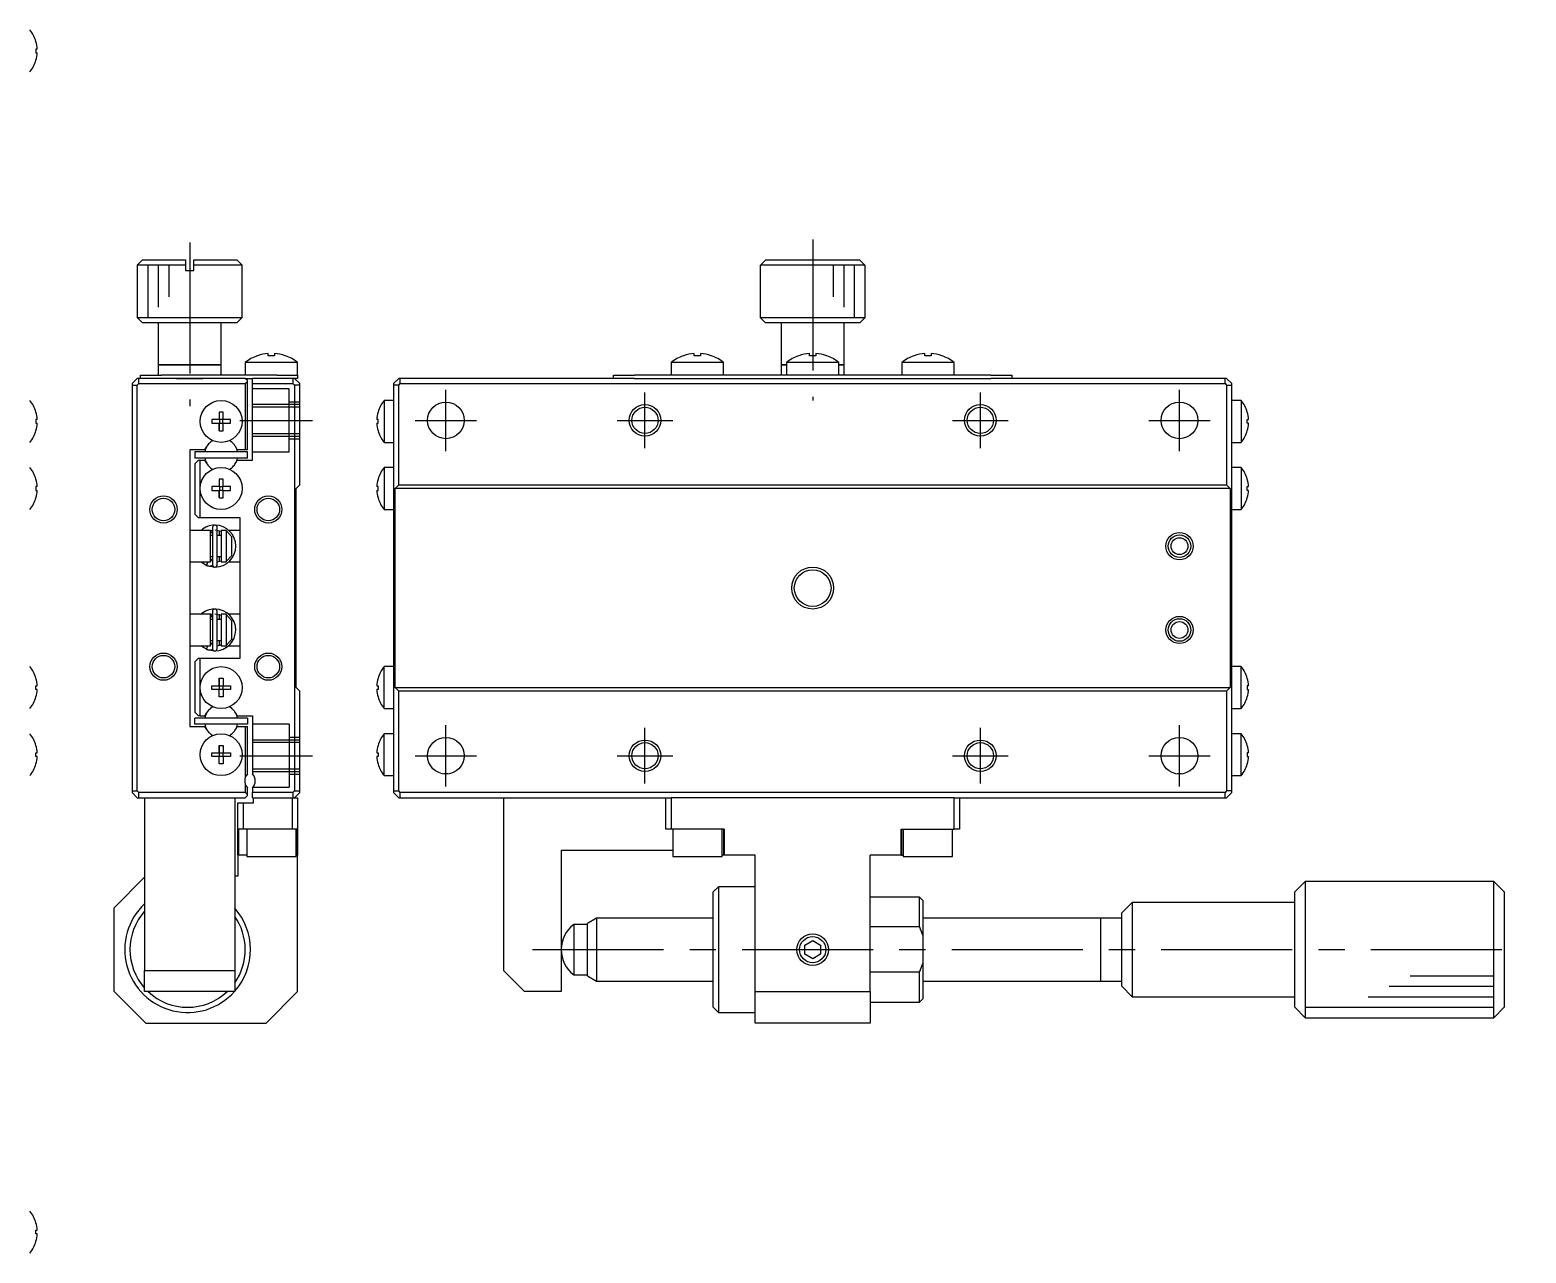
# Model space of a CAD drawing. Extents: x 14 to 300, y 13 to 155.
# Drawn here: x 157.7 to 300.5, y 32.6 to 149.3 of the extents above; entities that cross this region are included whole.
import ezdxf

# ---------------------------------------------------------------- set-up
doc = ezdxf.new("R2010")
doc.units = 0
doc.header["$LTSCALE"] = 10
doc.linetypes.add('CENTER', pattern=[2, 1.25, -0.25, 0.25, -0.25])
doc.linetypes.add('DASHED', pattern=[3.5, 2, -1.5])
doc.layers.get('0').update_dxf_attribs({"linetype": 'CONTINUOUS'})
doc.layers.add('CENTER', color=1, linetype='CENTER')

msp = doc.modelspace()

# ---------------------------------------------------------------- linework, layer by layer
at = {"color": 7, "linetype": 'CONTINUOUS'}
for p, q in [((158.299215, 148.228616), (158.294592, 148.226361)), ((158.414929, 147.52), (158.294592, 147.52)), ((158.294592, 147.52), (158.294592, 147.16)), ((158.294592, 147.16), (158.414929, 147.16)), ((158.294592, 146.453639), (158.299215, 146.451384)), ((168.47, 127.39), (167.97, 126.89)), ((168.47, 127.39), (172.57, 127.39)), ((172.57, 127.39), (172.57, 126.89)), ((173.37, 127.39), (177.47, 127.39)), ((173.37, 126.89), (173.37, 127.39)), ((177.97, 126.89), (177.47, 127.39)), ((227.430955, 126.89), (227.932742, 127.39)), ((227.932742, 127.39), (236.897116, 127.39)), ((236.897116, 127.39), (237.398904, 126.89)), ((172.57, 126.89), (167.97, 126.89)), ((167.97, 126.89), (167.97, 121.89)), ((172.57, 126.89), (172.57, 126.39)), ((172.57, 126.39), (173.37, 126.39)), ((177.97, 126.89), (173.37, 126.89)), ((173.37, 126.39), (173.37, 126.89)), ((177.97, 121.89), (177.97, 126.89)), ((227.414929, 126.39), (227.430955, 126.39)), ((227.414929, 126.39), (227.414929, 121.89)), ((227.430955, 126.39), (227.430955, 126.89)), ((237.398904, 126.89), (227.430955, 126.89)), ((237.398904, 126.89), (237.398904, 126.39)), ((237.398904, 126.39), (237.414929, 126.39)), ((237.414929, 121.89), (237.414929, 126.39)), ((167.97, 121.89), (177.97, 121.89)), ((167.97, 121.89), (168.47, 121.39)), ((177.47, 121.39), (168.47, 121.39)), ((169.97, 121.39), (169.97, 117.39)), ((175.97, 117.39), (175.97, 121.39)), ((177.47, 121.39), (177.97, 121.89)), ((227.414929, 121.89), (237.414929, 121.89)), ((227.414929, 121.89), (227.914929, 121.39)), ((236.914929, 121.39), (227.914929, 121.39)), ((229.414929, 121.39), (229.414929, 117.39)), ((235.414929, 117.39), (235.414929, 121.39)), ((236.914929, 121.39), (237.414929, 121.89)), ((169.97, 117.39), (175.97, 117.39)), ((175.97, 117.39), (169.97, 117.39)), ((169.97, 117.39), (169.97, 116.39)), ((175.97, 116.39), (175.97, 117.39)), ((180.77, 117.612499), (178.27, 117.612499)), ((178.27, 117.612499), (178.27, 116.39)), ((179.453755, 118.255302), (179.42, 118.255302)), ((180.47, 118.255302), (180.47, 118.467436)), ((181.07, 118.255302), (180.47, 118.255302)), ((183.27, 117.612499), (180.77, 117.612499)), ((181.07, 118.467436), (181.07, 118.255302)), ((182.12, 118.255302), (182.086245, 118.255302)), ((183.27, 116.39), (183.27, 117.612499)), ((223.914929, 117.612499), (218.914929, 117.612499)), ((218.914929, 117.612499), (218.914929, 116.39)), ((220.098685, 118.255302), (220.064929, 118.255302)), ((221.114929, 118.255302), (221.114929, 118.467436)), ((221.714929, 118.255302), (221.114929, 118.255302)), ((221.714929, 118.467436), (221.714929, 118.255302)), ((222.764929, 118.255302), (222.731174, 118.255302)), ((223.914929, 116.39), (223.914929, 117.612499)), ((229.414929, 117.39), (229.914929, 117.39)), ((229.914929, 117.39), (229.414929, 117.39)), ((229.414929, 117.39), (229.414929, 116.39)), ((234.914929, 117.612499), (229.914929, 117.612499)), ((229.914929, 117.612499), (229.914929, 116.39)), ((231.098685, 118.255302), (231.064929, 118.255302)), ((232.114929, 118.255302), (232.114929, 118.467436)), ((232.714929, 118.255302), (232.114929, 118.255302)), ((232.714929, 118.467436), (232.714929, 118.255302)), ((233.764929, 118.255302), (233.731174, 118.255302)), ((234.914929, 116.39), (234.914929, 117.612499)), ((234.914929, 117.39), (235.414929, 117.39)), ((235.414929, 117.39), (234.914929, 117.39)), ((235.414929, 116.39), (235.414929, 117.39)), ((245.914929, 117.612499), (240.914929, 117.612499)), ((240.914929, 117.612499), (240.914929, 116.39)), ((242.098685, 118.255302), (242.064929, 118.255302)), ((243.114929, 118.255302), (243.114929, 118.467436)), ((243.714929, 118.255302), (243.114929, 118.255302)), ((243.714929, 118.467436), (243.714929, 118.255302)), ((244.764929, 118.255302), (244.731174, 118.255302)), ((245.914929, 116.39), (245.914929, 117.612499)), ((167.47, 115.59), (167.97, 116.09)), ((168.12, 116.09), (167.97, 116.09)), ((168.12, 115.59), (168.12, 116.09)), ((178.27, 116.09), (168.12, 116.09)), ((168.27, 116.09), (168.27, 116.39)), ((168.27, 116.39), (170.27, 116.39)), ((181.27, 116.39), (170.27, 116.39)), ((178.27, 116.09), (178.97, 116.09)), ((178.47, 115.89), (178.27, 116.09)), ((178.27, 115.59), (178.47, 115.79)), ((178.47, 115.79), (178.47, 115.89)), ((178.47, 109.29), (178.47, 115.79)), ((182.82, 116.09), (178.97, 116.09)), ((178.97, 115.59), (178.97, 116.09)), ((181.27, 116.39), (183.27, 116.39)), ((182.82, 116.09), (182.82, 115.59)), ((182.97, 116.09), (182.82, 116.09)), ((183.27, 116.09), (182.97, 116.09)), ((183.47, 115.59), (182.97, 116.09)), ((183.27, 116.39), (183.27, 116.09)), ((192.914929, 116.09), (192.414929, 115.59)), ((193.064929, 116.09), (192.914929, 116.09)), ((193.064929, 115.59), (193.064929, 116.09)), ((214.361364, 116.09), (193.064929, 116.09)), ((213.414929, 116.09), (213.414929, 116.39)), ((213.414929, 116.39), (215.414929, 116.39)), ((215.414929, 116.09), (214.361364, 116.09)), ((221.414929, 116.39), (215.414929, 116.39)), ((215.414929, 116.09), (249.414929, 116.09)), ((232.414929, 116.39), (221.414929, 116.39)), ((243.414929, 116.39), (232.414929, 116.39)), ((249.414929, 116.39), (243.414929, 116.39)), ((249.414929, 116.39), (251.414929, 116.39)), ((250.468495, 116.09), (249.414929, 116.09)), ((271.764929, 116.09), (250.468495, 116.09)), ((251.414929, 116.39), (251.414929, 116.09)), ((271.764929, 115.59), (271.764929, 116.09)), ((271.914929, 116.09), (271.764929, 116.09)), ((272.414929, 115.59), (271.914929, 116.09)), ((167.47, 115.59), (167.47, 115.44)), ((167.47, 115.44), (167.47, 76.74)), ((167.47, 115.44), (167.97, 115.44)), ((167.97, 115.44), (168.12, 115.59)), ((167.97, 76.74), (167.97, 115.44)), ((168.12, 115.59), (178.27, 115.59)), ((178.27, 115.59), (178.27, 109.29)), ((178.97, 108.29), (178.97, 115.59)), ((178.97, 115.59), (182.82, 115.59)), ((182.070005, 115.49), (182.06956, 115.49)), ((182.82, 115.59), (182.97, 115.44)), ((182.97, 115.44), (182.97, 76.74)), ((183.47, 115.44), (182.97, 115.44)), ((183.47, 115.44), (183.47, 115.59)), ((183.47, 105.94), (183.47, 115.44)), ((192.414929, 115.59), (192.414929, 115.44)), ((192.414929, 115.44), (192.414929, 112.79)), ((192.914929, 115.44), (192.414929, 115.44)), ((192.914929, 115.44), (193.064929, 115.59)), ((192.914929, 105.94), (192.914929, 115.44)), ((193.064929, 115.59), (271.764929, 115.59)), ((271.764929, 115.59), (271.914929, 115.44)), ((271.914929, 115.44), (271.914929, 105.94)), ((271.914929, 115.44), (272.414929, 115.44)), ((272.414929, 115.44), (272.414929, 115.59)), ((272.414929, 112.79), (272.414929, 115.44)), ((158.299215, 112.878616), (158.294592, 112.876361)), ((158.299215, 112.878616), (158.294592, 112.876361)), ((176.15, 112.876361), (175.79, 112.876361)), ((175.79, 112.876361), (175.79, 112.17)), ((175.79, 112.876361), (175.79, 112.17)), ((176.15, 112.17), (176.15, 112.876361)), ((190.945408, 112.876361), (190.940785, 112.878616)), ((191.51693, 113.99), (191.51693, 109.99)), ((192.414929, 113.99), (191.51693, 113.99)), ((192.414929, 112.79), (192.414929, 111.19)), ((273.312929, 113.99), (272.414929, 113.99)), ((272.414929, 111.19), (272.414929, 112.79)), ((273.312929, 113.99), (273.312929, 109.99)), ((273.884451, 112.876361), (273.889074, 112.878616)), ((158.414929, 112.17), (158.294592, 112.17)), ((158.294592, 112.17), (158.294592, 111.81)), ((158.294592, 111.81), (158.414929, 111.81)), ((175.79, 112.17), (175.083639, 112.17)), ((175.083639, 112.17), (175.083639, 111.81)), ((175.083639, 111.81), (175.79, 111.81)), ((175.800372, 112.159628), (175.79, 112.17)), ((175.800372, 111.820372), (175.79, 111.81)), ((175.79, 111.81), (175.79, 111.103639)), ((175.79, 111.103639), (175.79, 111.81)), ((176.139628, 112.159628), (175.800372, 112.159628)), ((175.800372, 112.159628), (175.800372, 111.820372)), ((175.800372, 111.820372), (176.139628, 111.820372)), ((176.139628, 112.159628), (176.15, 112.17)), ((176.139628, 111.820372), (176.139628, 112.159628)), ((176.139628, 111.820372), (176.15, 111.81)), ((176.856361, 112.17), (176.15, 112.17)), ((176.15, 111.81), (176.856361, 111.81)), ((176.15, 111.103639), (176.15, 111.81)), ((176.856361, 111.81), (176.856361, 112.17)), ((190.945408, 112.17), (190.825071, 112.17)), ((190.825071, 111.81), (190.945408, 111.81)), ((190.945408, 111.81), (190.945408, 112.17)), ((273.884451, 112.17), (274.004788, 112.17)), ((273.884451, 111.81), (273.884451, 112.17)), ((274.004788, 111.81), (273.884451, 111.81)), ((158.294592, 111.103639), (158.299215, 111.101384)), ((158.294592, 111.103639), (158.299215, 111.101384)), ((175.79, 111.103639), (176.15, 111.103639)), ((190.940785, 111.101384), (190.945408, 111.103639)), ((191.51693, 109.99), (192.414929, 109.99)), ((192.414929, 111.19), (192.414929, 106.39)), ((272.414929, 106.39), (272.414929, 111.19)), ((272.414929, 109.99), (273.312929, 109.99)), ((273.889074, 111.101384), (273.884451, 111.103639)), ((172.97, 109.29), (172.97, 82.89)), ((174.425588, 109.29), (172.97, 109.29)), ((178.47, 109.09), (173.47, 109.09)), ((173.47, 109.09), (173.47, 108.49)), ((174.411104, 109.09), (173.47, 109.09)), ((174.411104, 109.09), (174.32, 109.09)), ((174.411104, 109.09), (174.32, 109.09)), ((174.411104, 109.09), (174.32, 109.09)), ((174.411104, 109.09), (174.32, 109.09)), ((174.411104, 109.09), (174.32, 109.09)), ((174.411104, 109.09), (174.32, 109.09)), ((174.411104, 109.09), (174.32, 109.09)), ((174.411104, 109.09), (174.32, 109.09)), ((174.411104, 109.09), (174.32, 109.09)), ((174.411104, 109.09), (174.32, 109.09)), ((174.411104, 109.09), (174.32, 109.09)), ((174.411104, 109.09), (174.32, 109.09)), ((174.411104, 109.09), (174.32, 109.09)), ((174.411104, 109.09), (174.32, 109.09)), ((174.411104, 109.09), (174.32, 109.09)), ((174.411104, 109.09), (174.32, 109.09)), ((177.62, 109.09), (174.32, 109.09)), ((174.411104, 109.09), (174.32, 109.09)), ((174.411104, 109.09), (174.32, 109.09)), ((174.411104, 109.09), (174.32, 109.09)), ((174.411104, 109.09), (174.32, 109.09)), ((174.411104, 109.09), (174.32, 109.09)), ((174.411104, 109.09), (174.32, 109.09)), ((174.411104, 109.09), (174.32, 109.09)), ((174.411104, 109.09), (174.32, 109.09)), ((174.411104, 109.09), (174.32, 109.09)), ((174.411104, 109.09), (174.32, 109.09)), ((174.411104, 109.09), (174.32, 109.09)), ((174.411104, 109.09), (174.32, 109.09)), ((174.411104, 109.09), (174.32, 109.09)), ((174.411104, 109.09), (174.32, 109.09)), ((174.411104, 109.09), (174.32, 109.09)), ((174.425588, 109.29), (174.595185, 109.58375)), ((177.344815, 109.58375), (177.514412, 109.29)), ((178.27, 109.29), (177.514412, 109.29)), ((178.47, 109.09), (177.528896, 109.09)), ((177.62, 109.09), (177.528896, 109.09)), ((177.62, 109.09), (177.528896, 109.09)), ((177.62, 109.09), (177.528896, 109.09)), ((177.62, 109.09), (177.528896, 109.09)), ((177.62, 109.09), (177.528896, 109.09)), ((177.62, 109.09), (177.528896, 109.09)), ((177.62, 109.09), (177.528896, 109.09)), ((177.62, 109.09), (177.528896, 109.09)), ((177.62, 109.09), (177.528896, 109.09)), ((178.47, 109.29), (178.27, 109.29)), ((178.47, 108.49), (178.47, 109.09)), ((178.47, 108.49), (173.47, 108.49)), ((173.82, 108.29), (173.47, 107.94)), ((173.47, 107.94), (173.47, 103.14)), ((173.82, 108.29), (173.97, 108.29)), ((173.97, 105.59), (173.97, 108.29)), ((173.97, 108.29), (174.425588, 108.29)), ((174.595185, 107.99625), (174.425588, 108.29)), ((177.514412, 108.29), (177.344815, 107.99625)), ((177.514412, 108.29), (178.97, 108.29)), ((191.51693, 107.59), (191.51693, 103.59)), ((192.414929, 107.59), (191.51693, 107.59)), ((273.312929, 107.59), (272.414929, 107.59)), ((273.312929, 107.59), (273.312929, 103.59)), ((158.299215, 106.478616), (158.294592, 106.476361)), ((158.299215, 106.478616), (158.294592, 106.476361)), ((158.414929, 105.77), (158.294592, 105.77)), ((158.294592, 105.77), (158.294592, 105.41)), ((175.79, 105.77), (175.083639, 105.77)), ((175.083639, 105.77), (175.083639, 105.41)), ((176.15, 106.476361), (175.79, 106.476361)), ((175.79, 106.476361), (175.79, 105.77)), ((175.79, 106.476361), (175.79, 105.77)), ((175.800372, 105.759628), (175.79, 105.77)), ((176.139628, 105.759628), (175.800372, 105.759628)), ((175.800372, 105.759628), (175.800372, 105.420372)), ((176.139628, 105.759628), (176.15, 105.77)), ((176.139628, 105.420372), (176.139628, 105.759628)), ((176.15, 105.77), (176.15, 106.476361)), ((176.856361, 105.77), (176.15, 105.77)), ((176.856361, 105.41), (176.856361, 105.77)), ((183.12, 105.59), (183.47, 105.94)), ((190.945408, 105.77), (190.825071, 105.77)), ((190.945408, 106.476361), (190.940785, 106.478616)), ((190.945408, 105.41), (190.945408, 105.77)), ((192.414929, 106.39), (192.414929, 104.79)), ((192.564929, 105.59), (192.914929, 105.94)), ((192.914929, 105.94), (271.914929, 105.94)), ((271.914929, 105.94), (272.264929, 105.59)), ((272.414929, 104.79), (272.414929, 106.39)), ((273.884451, 106.476361), (273.889074, 106.478616)), ((273.884451, 105.77), (274.004788, 105.77)), ((273.884451, 105.41), (273.884451, 105.77)), ((158.294592, 105.41), (158.414929, 105.41)), ((158.294592, 104.703639), (158.299215, 104.701384)), ((158.294592, 104.703639), (158.299215, 104.701384)), ((173.97, 102.79), (173.97, 105.59)), ((175.083639, 105.41), (175.79, 105.41)), ((175.800372, 105.420372), (175.79, 105.41)), ((175.79, 105.41), (175.79, 104.703639)), ((175.79, 104.703639), (175.79, 105.41)), ((175.79, 104.703639), (176.15, 104.703639)), ((175.800372, 105.420372), (176.139628, 105.420372)), ((176.139628, 105.420372), (176.15, 105.41)), ((176.15, 104.703639), (176.15, 105.41)), ((176.15, 105.41), (176.856361, 105.41)), ((183.12, 86.59), (183.12, 105.59)), ((190.825071, 105.41), (190.945408, 105.41)), ((190.940785, 104.701384), (190.945408, 104.703639)), ((192.414929, 104.79), (192.414929, 87.39)), ((192.564929, 86.59), (192.564929, 105.59)), ((272.264929, 105.59), (192.564929, 105.59)), ((272.264929, 105.59), (272.264929, 86.59)), ((272.414929, 87.39), (272.414929, 104.79)), ((274.004788, 105.41), (273.884451, 105.41)), ((273.889074, 104.701384), (273.884451, 104.703639)), ((173.47, 103.14), (173.82, 102.79)), ((191.51693, 103.59), (192.414929, 103.59)), ((272.414929, 103.59), (273.312929, 103.59)), ((174.97, 101.59), (172.97, 101.59)), ((173.97, 102.79), (173.82, 102.79)), ((177.77, 102.79), (173.97, 102.79)), ((174.603013, 101.934719), (174.572757, 101.921763)), ((174.649746, 101.953476), (174.602757, 101.935736)), ((174.602757, 101.935736), (174.604188, 101.936033)), ((174.606326, 101.935678), (174.604188, 101.936033)), ((174.604188, 101.936033), (174.604506, 101.935257)), ((174.651876, 101.954192), (174.649746, 101.953476)), ((174.652808, 101.954503), (174.651876, 101.954192)), ((174.654293, 101.954996), (174.652808, 101.954503)), ((174.655234, 101.955306), (174.654293, 101.954996)), ((174.656868, 101.955841), (174.655234, 101.955306)), ((174.658065, 101.956231), (174.656868, 101.955841)), ((174.660381, 101.956978), (174.658065, 101.956231)), ((174.661535, 101.957347), (174.660381, 101.956978)), ((174.969915, 101.587757), (175.149476, 101.625247)), ((174.97, 98.59), (174.97, 101.59)), ((174.970028, 101.525114), (175.149494, 101.266077)), ((175.149494, 101.865629), (175.149494, 98.315629)), ((175.388054, 101.641429), (175.970077, 101.522759)), ((175.599494, 98.315629), (175.599494, 101.865629)), ((175.77, 101.59), (175.77, 101.09)), ((175.97, 101.59), (175.97, 98.59)), ((176.47, 101.59), (175.97, 101.59)), ((176.47, 101.535683), (176.47, 101.59)), ((176.47, 98.644317), (176.47, 101.535683)), ((176.47, 101.535683), (176.97, 101.006515)), ((177.77, 101.59), (176.696373, 101.59)), ((177.77, 89.39), (177.77, 102.79)), ((175.149494, 101.09), (174.97, 101.09)), ((175.97, 101.09), (175.599494, 101.09)), ((176.97, 101.006515), (176.97, 99.173485)), ((172.97, 98.59), (174.97, 98.59)), ((174.054338, 98.589946), (174.603229, 98.246449)), ((174.59409, 98.250298), (174.711791, 98.59001)), ((174.678503, 98.500296), (174.685888, 98.516649)), ((174.685888, 98.516649), (174.693296, 98.532579)), ((174.693296, 98.532579), (174.70068, 98.547979)), ((174.70068, 98.547979), (174.707989, 98.562748)), ((174.707989, 98.562748), (174.715176, 98.576786)), ((174.715176, 98.576786), (174.722191, 98.59)), ((174.97, 99.09), (175.149494, 99.09)), ((175.149494, 98.915181), (174.970013, 98.656139)), ((175.599494, 99.09), (175.97, 99.09)), ((175.970073, 98.658847), (175.599546, 98.556024)), ((175.77, 99.09), (175.77, 98.59)), ((175.97, 98.59), (176.47, 98.59)), ((176.97, 99.173485), (176.47, 98.644317)), ((176.47, 98.59), (176.47, 98.644317)), ((176.694588, 98.59), (176.694783, 98.59)), ((176.694927, 98.59), (177.77, 98.59)), ((174.598791, 98.25646), (174.598941, 98.262613)), ((174.599246, 98.251617), (174.598791, 98.25646)), ((174.598941, 98.262613), (174.599694, 98.270035)), ((174.600303, 98.248117), (174.599246, 98.251617)), ((174.599694, 98.270035), (174.601045, 98.278676)), ((174.601954, 98.245981), (174.600303, 98.248117)), ((174.601045, 98.278676), (174.602986, 98.288479)), ((174.604188, 98.245226), (174.601954, 98.245981)), ((174.602757, 98.245522), (174.634344, 98.233185)), ((174.602986, 98.288479), (174.605504, 98.299379)), ((174.605504, 98.299379), (174.608581, 98.311303)), ((174.608581, 98.311303), (174.612198, 98.324172)), ((174.612198, 98.324172), (174.61633, 98.337899)), ((174.61633, 98.337899), (174.62095, 98.352394)), ((174.62095, 98.352394), (174.626026, 98.367559)), ((174.626026, 98.367559), (174.631526, 98.383295)), ((174.631526, 98.383295), (174.637412, 98.399495)), ((174.634344, 98.233185), (174.668275, 98.221799)), ((174.637412, 98.399495), (174.643646, 98.416053)), ((174.643646, 98.416053), (174.650185, 98.432857)), ((174.650185, 98.432857), (174.656986, 98.449797)), ((174.654574, 98.225851), (175.345854, 98.092096)), ((174.656986, 98.449797), (174.664004, 98.466758)), ((174.664004, 98.466758), (174.671193, 98.483629)), ((174.668275, 98.221799), (174.702724, 98.212124)), ((174.671193, 98.483629), (174.678503, 98.500296)), ((174.702724, 98.212124), (174.737603, 98.204184)), ((174.737603, 98.204184), (174.772828, 98.197996)), ((174.772828, 98.197996), (174.808311, 98.193577)), ((174.808311, 98.193577), (174.843966, 98.190935)), ((174.843966, 98.190935), (174.879705, 98.190078)), ((174.879705, 98.190078), (174.915442, 98.191006)), ((174.915442, 98.191006), (174.95109, 98.193719)), ((174.95109, 98.193719), (174.98656, 98.198208)), ((174.98656, 98.198208), (175.021767, 98.204463)), ((175.021767, 98.204463), (175.056624, 98.212469)), ((175.056624, 98.212469), (175.091046, 98.222206)), ((175.091046, 98.222206), (175.124949, 98.233652)), ((175.124949, 98.233652), (175.15825, 98.246779)), ((175.15825, 98.246779), (175.160081, 98.247557)), ((174.97, 93.59), (172.97, 93.59)), ((174.593784, 93.932403), (174.563529, 93.919447)), ((174.640518, 93.951159), (174.593528, 93.93342)), ((174.593528, 93.93342), (174.594959, 93.933716)), ((174.597097, 93.933361), (174.594959, 93.933716)), ((174.594959, 93.933716), (174.595278, 93.932941)), ((174.642648, 93.951875), (174.640518, 93.951159)), ((174.643579, 93.952186), (174.642648, 93.951875)), ((174.645065, 93.952679), (174.643579, 93.952186)), ((174.646005, 93.952989), (174.645065, 93.952679)), ((174.647639, 93.953525), (174.646005, 93.952989)), ((174.648837, 93.953914), (174.647639, 93.953525)), ((174.651153, 93.954661), (174.648837, 93.953914)), ((174.652306, 93.95503), (174.651153, 93.954661)), ((174.969902, 93.587913), (175.140248, 93.622931)), ((174.97, 90.59), (174.97, 93.59)), ((175.140266, 93.09), (174.97, 93.09)), ((174.970023, 93.519247), (175.140266, 93.263761)), ((175.140266, 93.863313), (175.140266, 90.313313)), ((175.378826, 93.639113), (175.970005, 93.516602)), ((175.590266, 90.313313), (175.590266, 93.863313)), ((175.97, 93.09), (175.590266, 93.09)), ((175.77, 93.585864), (175.77, 93.09)), ((175.97, 93.59), (175.97, 90.59)), ((176.47, 93.59), (175.97, 93.59)), ((176.47, 93.535683), (176.47, 93.59)), ((176.47, 90.644317), (176.47, 93.535683)), ((176.47, 93.535683), (176.97, 93.006515)), ((176.683427, 93.59), (176.683322, 93.59)), ((176.684122, 93.59), (176.684006, 93.59)), ((177.77, 93.59), (176.684402, 93.59)), ((176.97, 93.006515), (176.97, 91.173485)), ((172.97, 90.59), (174.97, 90.59)), ((174.042446, 90.589974), (174.594, 90.244132)), ((174.551672, 90.262413), (174.585224, 90.247833)), ((174.584862, 90.247981), (174.703823, 90.590023)), ((174.589559, 90.254288), (174.589727, 90.260519)), ((174.590003, 90.249383), (174.589559, 90.254288)), ((174.589727, 90.260519), (174.590507, 90.268034)), ((174.591056, 90.245837), (174.590003, 90.249383)), ((174.590507, 90.268034), (174.591892, 90.276782)), ((174.592712, 90.243674), (174.591056, 90.245837)), ((174.591892, 90.276782), (174.593875, 90.286705)), ((174.594959, 90.242909), (174.592712, 90.243674)), ((174.593528, 90.243205), (174.625115, 90.230868)), ((174.593875, 90.286705), (174.596441, 90.297735)), ((174.596441, 90.297735), (174.599572, 90.309798)), ((174.599572, 90.309798), (174.603249, 90.322812)), ((174.603249, 90.322812), (174.607446, 90.33669)), ((174.607446, 90.33669), (174.612134, 90.351338)), ((174.612134, 90.351338), (174.617283, 90.366657)), ((174.617283, 90.366657), (174.622857, 90.382544)), ((174.622857, 90.382544), (174.628818, 90.398891)), ((174.625115, 90.230868), (174.659047, 90.219483)), ((174.628818, 90.398891), (174.635128, 90.415589)), ((174.635128, 90.415589), (174.641742, 90.432524)), ((174.641742, 90.432524), (174.648616, 90.449583)), ((174.645346, 90.223535), (175.336625, 90.08978)), ((174.648616, 90.449583), (174.655705, 90.466649)), ((174.655705, 90.466649), (174.662959, 90.483609)), ((174.659047, 90.219483), (174.693496, 90.209808)), ((174.662959, 90.483609), (174.670331, 90.500347)), ((174.670331, 90.500347), (174.67777, 90.516751)), ((174.67777, 90.516751), (174.685226, 90.53271)), ((174.685226, 90.53271), (174.692649, 90.548116)), ((174.692649, 90.548116), (174.699989, 90.562865)), ((174.693496, 90.209808), (174.728375, 90.201867)), ((174.699989, 90.562865), (174.707196, 90.576858)), ((174.707196, 90.576858), (174.714221, 90.59)), ((174.728375, 90.201867), (174.763599, 90.19568)), ((174.763599, 90.19568), (174.799082, 90.19126)), ((174.799082, 90.19126), (174.834737, 90.188619)), ((174.834737, 90.188619), (174.870477, 90.187761)), ((174.870477, 90.187761), (174.906214, 90.18869)), ((174.906214, 90.18869), (174.941861, 90.191402)), ((174.941861, 90.191402), (174.977331, 90.195891)), ((174.97, 91.09), (175.140266, 91.09)), ((175.140266, 90.912864), (174.970015, 90.657375)), ((174.977331, 90.195891), (175.012538, 90.202146)), ((175.012538, 90.202146), (175.047395, 90.210152)), ((175.047395, 90.210152), (175.081817, 90.21989)), ((175.081817, 90.21989), (175.115721, 90.231336)), ((175.115721, 90.231336), (175.149022, 90.244462)), ((175.149022, 90.244462), (175.150853, 90.24524)), ((175.590266, 91.09), (175.97, 91.09)), ((175.970126, 90.660424), (175.590318, 90.553708)), ((175.77, 91.09), (175.77, 90.59)), ((175.97, 90.59), (176.47, 90.59)), ((176.97, 91.173485), (176.47, 90.644317)), ((176.47, 90.59), (176.47, 90.644317)), ((176.688322, 90.59), (177.77, 90.59)), ((173.82, 89.39), (173.47, 89.04)), ((173.47, 89.04), (173.47, 84.24)), ((173.82, 89.39), (173.97, 89.39)), ((173.97, 86.59), (173.97, 89.39)), ((173.97, 89.39), (177.77, 89.39)), ((191.51693, 84.59), (191.51693, 88.59)), ((192.414929, 88.59), (191.51693, 88.59)), ((273.312929, 88.59), (272.414929, 88.59)), ((273.312929, 84.59), (273.312929, 88.59)), ((158.294592, 87.476361), (158.299215, 87.478616)), ((158.294592, 87.476361), (158.299215, 87.478616)), ((175.79, 87.476361), (176.15, 87.476361)), ((175.79, 86.77), (175.79, 87.476361)), ((175.79, 87.476361), (175.79, 86.77)), ((176.15, 87.476361), (176.15, 86.77)), ((190.940785, 87.478616), (190.945408, 87.476361)), ((192.414929, 87.39), (192.414929, 85.79)), ((272.414929, 85.79), (272.414929, 87.39)), ((273.889074, 87.478616), (273.884451, 87.476361)), ((158.294592, 86.41), (158.294592, 86.77)), ((158.294592, 86.77), (158.414929, 86.77)), ((158.414929, 86.41), (158.294592, 86.41)), ((158.299215, 85.701384), (158.294592, 85.703639)), ((158.299215, 85.701384), (158.294592, 85.703639)), ((173.97, 83.89), (173.97, 86.59)), ((175.083639, 86.41), (175.083639, 86.77)), ((175.083639, 86.77), (175.79, 86.77)), ((175.79, 86.41), (175.083639, 86.41)), ((175.800372, 86.759628), (175.79, 86.77)), ((175.800372, 86.420372), (175.79, 86.41)), ((175.79, 85.703639), (175.79, 86.41)), ((175.79, 85.703639), (175.79, 86.41)), ((176.15, 85.703639), (175.79, 85.703639)), ((175.800372, 86.759628), (176.139628, 86.759628)), ((175.800372, 86.420372), (175.800372, 86.759628)), ((176.139628, 86.420372), (175.800372, 86.420372)), ((176.139628, 86.759628), (176.15, 86.77)), ((176.139628, 86.759628), (176.139628, 86.420372)), ((176.139628, 86.420372), (176.15, 86.41)), ((176.15, 86.77), (176.856361, 86.77)), ((176.15, 86.41), (176.15, 85.703639)), ((176.856361, 86.41), (176.15, 86.41)), ((176.856361, 86.77), (176.856361, 86.41)), ((183.47, 86.24), (183.12, 86.59)), ((183.47, 76.74), (183.47, 86.24)), ((190.825071, 86.77), (190.945408, 86.77)), ((190.945408, 86.41), (190.825071, 86.41)), ((190.945408, 85.703639), (190.940785, 85.701384)), ((190.945408, 86.77), (190.945408, 86.41)), ((192.414929, 85.79), (192.414929, 80.99)), ((192.914929, 86.24), (192.564929, 86.59)), ((192.564929, 86.59), (272.264929, 86.59)), ((192.914929, 76.74), (192.914929, 86.24)), ((271.914929, 86.24), (192.914929, 86.24)), ((272.264929, 86.59), (271.914929, 86.24)), ((271.914929, 86.24), (271.914929, 76.74)), ((272.414929, 80.99), (272.414929, 85.79)), ((274.004788, 86.77), (273.884451, 86.77)), ((273.884451, 86.77), (273.884451, 86.41)), ((273.884451, 86.41), (274.004788, 86.41)), ((273.884451, 85.703639), (273.889074, 85.701384)), ((173.47, 84.24), (173.82, 83.89)), ((191.51693, 84.59), (192.414929, 84.59)), ((272.414929, 84.59), (273.312929, 84.59)), ((172.97, 82.89), (174.425588, 82.89)), ((173.47, 83.09), (173.47, 83.69)), ((178.47, 83.69), (173.47, 83.69)), ((178.47, 83.09), (173.47, 83.09)), ((174.411104, 83.09), (173.47, 83.09)), ((173.97, 83.89), (173.82, 83.89)), ((173.97, 83.89), (174.425588, 83.89)), ((174.411104, 83.09), (174.32, 83.09)), ((174.411104, 83.09), (174.32, 83.09)), ((174.411104, 83.09), (174.32, 83.09)), ((174.411104, 83.09), (174.32, 83.09)), ((174.411104, 83.09), (174.32, 83.09)), ((174.411104, 83.09), (174.32, 83.09)), ((174.411104, 83.09), (174.32, 83.09)), ((174.411104, 83.09), (174.32, 83.09)), ((174.411104, 83.09), (174.32, 83.09)), ((174.411104, 83.09), (174.32, 83.09)), ((174.411104, 83.09), (174.32, 83.09)), ((174.411104, 83.09), (174.32, 83.09)), ((174.411104, 83.09), (174.32, 83.09)), ((174.411104, 83.09), (174.32, 83.09)), ((174.411104, 83.09), (174.32, 83.09)), ((174.411104, 83.09), (174.32, 83.09)), ((177.62, 83.09), (174.32, 83.09)), ((174.411104, 83.09), (174.32, 83.09)), ((174.411104, 83.09), (174.32, 83.09)), ((174.411104, 83.09), (174.32, 83.09)), ((174.411104, 83.09), (174.32, 83.09)), ((174.411104, 83.09), (174.32, 83.09)), ((174.411104, 83.09), (174.32, 83.09)), ((174.411104, 83.09), (174.32, 83.09)), ((174.411104, 83.09), (174.32, 83.09)), ((174.411104, 83.09), (174.32, 83.09)), ((174.411104, 83.09), (174.32, 83.09)), ((174.411104, 83.09), (174.32, 83.09)), ((174.411104, 83.09), (174.32, 83.09)), ((174.411104, 83.09), (174.32, 83.09)), ((174.411104, 83.09), (174.32, 83.09)), ((174.411104, 83.09), (174.32, 83.09)), ((174.425588, 83.89), (174.595185, 84.18375)), ((174.595185, 82.59625), (174.425588, 82.89)), ((177.344815, 84.18375), (177.514412, 83.89)), ((177.514412, 82.89), (177.344815, 82.59625)), ((177.514412, 83.89), (178.97, 83.89)), ((177.514412, 82.89), (178.27, 82.89)), ((178.47, 83.09), (177.528896, 83.09)), ((177.62, 83.09), (177.528896, 83.09)), ((177.62, 83.09), (177.528896, 83.09)), ((177.62, 83.09), (177.528896, 83.09)), ((177.62, 83.09), (177.528896, 83.09)), ((177.62, 83.09), (177.528896, 83.09)), ((177.62, 83.09), (177.528896, 83.09)), ((177.62, 83.09), (177.528896, 83.09)), ((177.62, 83.09), (177.528896, 83.09)), ((177.62, 83.09), (177.528896, 83.09)), ((177.62, 83.09), (177.528896, 83.09)), ((177.62, 83.09), (177.528896, 83.09)), ((177.62, 83.09), (177.528896, 83.09)), ((177.62, 83.09), (177.528896, 83.09)), ((177.62, 83.09), (177.528896, 83.09)), ((177.62, 83.09), (177.528896, 83.09)), ((177.62, 83.09), (177.528896, 83.09)), ((177.62, 83.09), (177.528896, 83.09)), ((177.62, 83.09), (177.528896, 83.09)), ((177.62, 83.09), (177.528896, 83.09)), ((177.62, 83.09), (177.528896, 83.09)), ((178.27, 82.89), (178.27, 78.00225)), ((178.27, 82.89), (178.47, 82.89)), ((178.47, 83.69), (178.47, 83.09)), ((178.47, 78.351438), (178.47, 82.89)), ((178.97, 83.89), (178.97, 78.351438)), ((191.51693, 78.19), (191.51693, 82.19)), ((192.414929, 82.19), (191.51693, 82.19)), ((273.312929, 82.19), (272.414929, 82.19)), ((273.312929, 78.19), (273.312929, 82.19)), ((158.294592, 81.076361), (158.299215, 81.078616)), ((158.294592, 81.076361), (158.299215, 81.078616)), ((158.294592, 80.01), (158.294592, 80.37)), ((158.294592, 80.37), (158.414929, 80.37)), ((158.414929, 80.01), (158.294592, 80.01)), ((175.083639, 80.01), (175.083639, 80.37)), ((175.083639, 80.37), (175.79, 80.37)), ((175.79, 80.01), (175.083639, 80.01)), ((175.79, 81.076361), (176.15, 81.076361)), ((175.79, 80.37), (175.79, 81.076361)), ((175.79, 81.076361), (175.79, 80.37)), ((175.800372, 80.359628), (175.79, 80.37)), ((175.800372, 80.020372), (175.79, 80.01)), ((175.79, 79.303639), (175.79, 80.01)), ((175.79, 79.303639), (175.79, 80.01)), ((175.800372, 80.359628), (176.139628, 80.359628)), ((175.800372, 80.020372), (175.800372, 80.359628)), ((176.139628, 80.020372), (175.800372, 80.020372)), ((176.139628, 80.359628), (176.15, 80.37)), ((176.139628, 80.359628), (176.139628, 80.020372)), ((176.139628, 80.020372), (176.15, 80.01)), ((176.15, 81.076361), (176.15, 80.37)), ((176.15, 80.37), (176.856361, 80.37)), ((176.15, 80.01), (176.15, 79.303639)), ((176.856361, 80.01), (176.15, 80.01)), ((176.856361, 80.37), (176.856361, 80.01)), ((190.825071, 80.37), (190.945408, 80.37)), ((190.945408, 80.01), (190.825071, 80.01)), ((190.940785, 81.078616), (190.945408, 81.076361)), ((190.945408, 80.37), (190.945408, 80.01)), ((192.414929, 80.99), (192.414929, 79.39)), ((272.414929, 79.39), (272.414929, 80.99)), ((273.889074, 81.078616), (273.884451, 81.076361)), ((274.004788, 80.37), (273.884451, 80.37)), ((273.884451, 80.37), (273.884451, 80.01)), ((273.884451, 80.01), (274.004788, 80.01)), ((158.299215, 79.301384), (158.294592, 79.303639)), ((158.299215, 79.301384), (158.294592, 79.303639)), ((176.15, 79.303639), (175.79, 79.303639)), ((190.945408, 79.303639), (190.940785, 79.301384)), ((192.414929, 79.39), (192.414929, 76.74)), ((272.414929, 76.74), (272.414929, 79.39)), ((273.884451, 79.303639), (273.889074, 79.301384)), ((178.27, 77.37775), (178.27, 76.59)), ((191.51693, 78.19), (192.414929, 78.19)), ((197.614683, 78.351438), (197.215176, 78.351438)), ((267.614683, 78.351438), (267.215176, 78.351438)), ((272.414929, 78.19), (273.312929, 78.19)), ((167.47, 76.74), (167.97, 76.74)), ((167.47, 76.74), (167.47, 76.59)), ((167.47, 76.59), (167.97, 76.09)), ((168.12, 76.59), (167.97, 76.74)), ((167.97, 76.09), (168.12, 76.09)), ((178.27, 76.59), (168.12, 76.59)), ((168.12, 76.09), (168.12, 76.59)), ((168.12, 76.09), (178.27, 76.09)), ((168.67, 76.09), (168.67, 59.59)), ((177.27, 76.09), (177.27, 59.59)), ((178.47, 76.39), (178.27, 76.59)), ((178.27, 76.09), (178.47, 76.29)), ((178.47, 76.39), (178.47, 77.028562)), ((178.47, 76.29), (178.47, 76.39)), ((178.97, 77.028562), (178.97, 76.59)), ((182.82, 76.59), (178.97, 76.59)), ((178.97, 76.09), (178.97, 76.59)), ((178.97, 76.09), (182.82, 76.09)), ((179.07, 75.59), (179.07, 76.09)), ((182.77, 73.09), (182.77, 76.09)), ((182.97, 76.74), (182.82, 76.59)), ((182.82, 76.59), (182.82, 76.09)), ((182.82, 76.09), (182.97, 76.09)), ((182.97, 76.74), (183.47, 76.74)), ((182.97, 76.09), (183.47, 76.59)), ((182.97, 76.09), (183.27, 76.09)), ((183.27, 76.09), (183.27, 73.09)), ((183.47, 76.59), (183.47, 76.74)), ((192.414929, 76.74), (192.414929, 76.59)), ((192.414929, 76.74), (192.914929, 76.74)), ((192.414929, 76.59), (192.914929, 76.09)), ((193.064929, 76.59), (192.914929, 76.74)), ((192.914929, 76.09), (193.064929, 76.09)), ((193.064929, 76.09), (193.064929, 76.59)), ((271.764929, 76.59), (193.064929, 76.59)), ((193.064929, 76.09), (218.614929, 76.09)), ((202.914929, 76.09), (202.914929, 59.59)), ((218.414929, 73.09), (218.414929, 76.09)), ((218.614929, 76.09), (218.914929, 76.09)), ((218.914929, 76.09), (218.914929, 73.09)), ((245.914929, 76.09), (218.914929, 76.09)), ((245.914929, 73.09), (245.914929, 76.09)), ((245.914929, 76.09), (246.214929, 76.09)), ((246.214929, 76.09), (271.764929, 76.09)), ((246.414929, 76.09), (246.414929, 73.09)), ((271.914929, 76.74), (271.764929, 76.59)), ((271.764929, 76.09), (271.764929, 76.59)), ((271.764929, 76.09), (271.914929, 76.09)), ((272.414929, 76.74), (271.914929, 76.74)), ((271.914929, 76.09), (272.414929, 76.59)), ((272.414929, 76.59), (272.414929, 76.74)), ((177.57, 73.09), (177.57, 75.59)), ((177.57, 75.59), (178.07, 75.59)), ((178.07, 75.59), (178.07, 73.09)), ((178.07, 75.59), (179.07, 75.59)), ((178.07, 73.09), (177.57, 73.09)), ((177.57, 70.59), (177.57, 73.09)), ((177.610264, 73.09), (177.610264, 70.59)), ((182.77, 73.09), (178.07, 73.09)), ((178.42, 73.09), (178.42, 70.49)), ((183.27, 73.09), (182.77, 73.09)), ((183.12, 70.49), (183.12, 73.09)), ((183.200821, 70.59), (183.200821, 73.09)), ((183.27, 73.09), (183.27, 70.59)), ((218.914929, 73.09), (218.414929, 73.09)), ((223.962457, 73.09), (218.914929, 73.09)), ((219.064929, 73.09), (219.064929, 70.49)), ((223.764929, 70.49), (223.764929, 73.09)), ((223.933085, 70.59), (223.933085, 73.09)), ((223.962457, 73.09), (223.962457, 70.59)), ((240.867402, 73.09), (245.914929, 73.09)), ((240.867402, 70.59), (240.867402, 73.09)), ((240.896774, 73.09), (240.896774, 70.59)), ((241.064929, 73.09), (241.064929, 70.49)), ((245.764929, 70.49), (245.764929, 73.09)), ((246.414929, 73.09), (245.914929, 73.09)), ((177.610264, 70.59), (177.57, 70.59)), ((177.57, 70.59), (177.57, 68.59)), ((178.42, 70.59), (177.610264, 70.59)), ((178.42, 70.49), (180.77, 70.49)), ((180.77, 70.49), (183.12, 70.49)), ((183.200821, 70.59), (183.12, 70.59)), ((183.27, 70.59), (183.200821, 70.59)), ((183.27, 57.59), (183.27, 70.59)), ((208.414929, 71.09), (219.064929, 71.09)), ((208.414929, 71.09), (208.414929, 57.59)), ((219.064929, 70.49), (223.764929, 70.49)), ((223.933085, 70.59), (223.764929, 70.59)), ((223.962457, 70.59), (223.933085, 70.59)), ((226.914929, 70.59), (223.962457, 70.59)), ((226.914929, 57.59), (226.914929, 70.59)), ((240.867402, 70.59), (237.914929, 70.59)), ((237.914929, 57.59), (237.914929, 70.59)), ((240.896774, 70.59), (240.867402, 70.59)), ((240.896774, 70.59), (241.064929, 70.59)), ((241.064929, 70.49), (245.764929, 70.49)), ((177.57, 68.59), (177.27, 68.59)), ((168.67, 68.49), (165.77, 65.59)), ((223.414929, 67.59), (222.914929, 67.09)), ((223.414929, 67.59), (223.414929, 61.64434)), ((226.914929, 67.59), (223.414929, 67.59)), ((279.414929, 68.09), (278.414929, 67.09)), ((279.414929, 68.09), (279.414929, 61.59)), ((297.414929, 68.09), (279.414929, 68.09)), ((297.414929, 61.59), (297.414929, 68.09)), ((298.414929, 67.09), (297.414929, 68.09)), ((222.914929, 64.59), (222.914929, 67.09)), ((222.914929, 61.639811), (222.914929, 67.09)), ((242.614929, 66.59), (237.914929, 66.59)), ((242.614929, 63.810115), (242.614929, 66.59)), ((242.914929, 66.29), (242.614929, 66.59)), ((242.914929, 66.29), (242.914929, 62.987165)), ((262.914929, 66.09), (261.914929, 65.09)), ((262.914929, 66.09), (262.914929, 61.59)), ((278.414929, 66.09), (262.914929, 66.09)), ((278.414929, 66.09), (278.414929, 67.09)), ((278.414929, 61.59), (278.414929, 67.09)), ((278.414929, 57.09), (278.414929, 66.09)), ((278.414929, 61.59), (278.414929, 66.09)), ((298.414929, 67.09), (298.414929, 61.59)), ((165.77, 57.59), (165.77, 65.59)), ((211.780955, 64.59), (210.914929, 64.09)), ((211.780955, 64.59), (211.780955, 61.59)), ((222.914929, 64.59), (211.780955, 64.59)), ((259.914929, 64.59), (242.914929, 64.59)), ((259.914929, 64.59), (259.909929, 64.59)), ((259.914929, 61.690027), (259.914929, 64.590005)), ((259.919929, 64.59), (259.914929, 64.59)), ((261.914929, 64.59), (259.914929, 64.59)), ((261.914929, 64.59), (261.914929, 65.09)), ((261.914929, 61.59), (261.914929, 65.09)), ((261.914929, 58.59), (261.914929, 64.59)), ((261.914929, 61.59), (261.914929, 64.59)), ((209.614929, 63.99), (209.614929, 59.19)), ((210.914929, 63.99), (209.614929, 63.99)), ((210.914929, 61.59), (210.914929, 64.09)), ((237.914929, 63.810115), (242.614929, 63.810115)), ((242.914929, 62.987165), (242.614929, 63.810115)), ((242.914929, 62.987165), (242.914929, 60.274344)), ((210.914929, 59.09), (210.914929, 61.59)), ((211.780955, 61.59), (211.780955, 58.59)), ((222.914929, 56.09), (222.914929, 61.639811)), ((223.414929, 61.64434), (223.414929, 55.59)), ((231.664929, 62.023013), (232.414929, 62.456025)), ((231.664929, 61.156987), (231.664929, 62.023013)), ((232.414929, 62.456025), (233.164929, 62.023013)), ((233.164929, 62.023013), (233.164929, 61.156987)), ((259.914929, 61.59), (259.914929, 61.690027)), ((259.914929, 61.489973), (259.914929, 61.59)), ((259.914929, 58.589995), (259.914929, 61.489973)), ((261.914929, 58.09), (261.914929, 61.59)), ((261.914929, 58.59), (261.914929, 61.59)), ((262.914929, 61.59), (262.914929, 57.09)), ((278.414929, 56.09), (278.414929, 61.59)), ((278.414929, 57.09), (278.414929, 61.59)), ((279.414929, 61.59), (279.414929, 55.09)), ((297.414929, 55.09), (297.414929, 61.59)), ((298.414929, 61.59), (298.414929, 56.09)), ((232.414929, 60.723975), (231.664929, 61.156987)), ((233.164929, 61.156987), (232.414929, 60.723975)), ((242.614929, 59.451395), (242.914929, 60.274344)), ((242.914929, 60.274344), (242.914929, 56.89)), ((168.67, 59.59), (177.27, 59.59)), ((168.67, 57.59), (168.67, 59.59)), ((177.27, 59.59), (177.27, 57.59)), ((202.914929, 59.59), (204.914929, 57.59)), ((209.614929, 59.19), (210.914929, 59.19)), ((210.914929, 59.09), (211.780955, 58.59)), ((211.780955, 58.59), (222.914929, 58.59)), ((222.914929, 56.09), (222.914929, 58.59)), ((242.614929, 59.451395), (237.914929, 59.451395)), ((242.614929, 56.59), (242.614929, 59.451395)), ((242.914929, 58.59), (259.914929, 58.59)), ((259.909929, 58.59), (259.914929, 58.59)), ((259.914929, 58.59), (259.919929, 58.59)), ((259.914929, 58.59), (261.914929, 58.59)), ((261.914929, 58.09), (261.914929, 58.59)), ((165.77, 57.59), (168.77, 54.59)), ((177.27, 57.59), (168.67, 57.59)), ((180.27, 54.59), (183.27, 57.59)), ((208.414929, 57.59), (204.914929, 57.59)), ((226.914929, 57.59), (237.914929, 57.59)), ((226.914929, 54.59), (226.914929, 57.59)), ((237.914929, 57.59), (237.914929, 54.59)), ((261.914929, 58.09), (262.914929, 57.09)), ((222.914929, 56.09), (223.414929, 55.59)), ((237.914929, 56.59), (242.614929, 56.59)), ((242.614929, 56.59), (242.914929, 56.89)), ((262.914929, 57.09), (278.414929, 57.09)), ((278.414929, 56.09), (278.414929, 57.09)), ((278.414929, 56.09), (279.414929, 55.09)), ((297.414929, 55.09), (298.414929, 56.09)), ((168.77, 54.59), (180.27, 54.59)), ((223.414929, 55.59), (226.914929, 55.59)), ((237.914929, 54.59), (226.914929, 54.59)), ((279.414929, 55.09), (297.414929, 55.09)), ((158.294592, 35.526361), (158.299215, 35.528616)), ((158.294592, 34.82), (158.414929, 34.82)), ((158.294592, 34.46), (158.294592, 34.82)), ((158.414929, 34.46), (158.294592, 34.46)), ((158.299215, 33.751384), (158.294592, 33.753639))]:
    msp.add_line(p, q, dxfattribs=at)
at = {"color": 3, "linetype": 'CONTINUOUS'}
for p, q in [((168.97, 126.89), (168.97, 121.89)), ((169.97, 126.89), (169.97, 122.89)), ((170.97, 126.89), (170.97, 123.89)), ((234.414929, 123.89), (234.414929, 126.89)), ((235.414929, 122.89), (235.414929, 126.89)), ((236.414929, 121.89), (236.414929, 126.89)), ((289.414929, 59.09), (297.414929, 59.09)), ((287.414929, 58.09), (297.414929, 58.09)), ((279.414929, 56.09), (297.414929, 56.09)), ((285.414929, 57.09), (297.414929, 57.09))]:
    msp.add_line(p, q, dxfattribs=at)
at = {"color": 3, "linetype": 'DASHED'}
for p, q in [((171.72, 116.09), (174.22, 116.09)), ((182.47, 115.09), (178.97, 115.09)), ((182.47, 109.09), (182.47, 115.09)), ((179.470005, 113.589995), (178.97, 113.589995)), ((183.47, 113.34), (178.97, 113.34)), ((182.069995, 113.589995), (179.470005, 113.589995)), ((183.47, 113.589995), (182.069995, 113.589995)), ((183.47, 113.84), (182.47, 113.84)), ((178.97, 110.84), (183.47, 110.84)), ((178.97, 110.590005), (183.47, 110.590005)), ((182.47, 110.34), (183.47, 110.34)), ((178.97, 109.09), (182.47, 109.09)), ((182.47, 83.09), (178.97, 83.09)), ((182.47, 83.09), (182.47, 77.09)), ((183.47, 81.589995), (178.97, 81.589995)), ((183.47, 81.84), (182.47, 81.84)), ((183.47, 81.34), (178.97, 81.34)), ((178.97, 78.84), (183.47, 78.84)), ((178.97, 78.590005), (179.47, 78.590005)), ((179.47, 78.590005), (182.07, 78.590005)), ((182.07, 78.590005), (183.47, 78.590005)), ((182.47, 78.34), (183.47, 78.34)), ((179.020276, 77.09), (182.47, 77.09))]:
    msp.add_line(p, q, dxfattribs=at)
at = {"color": 7, "linetype": 'CONTINUOUS'}
for centre, radius in [((175.97, 111.99), 2), ((197.414929, 112.09), 1.75), ((216.414929, 112.09), 1.25), ((248.414929, 112.09), 1.25), ((267.414929, 112.09), 1.75), ((175.97, 105.59), 2), ((170.47, 103.59), 1.075), ((180.47, 103.59), 1.075), ((267.414929, 100.09), 1.075), ((267.414929, 100.09), 0.8), ((232.414929, 96.09), 2), ((232.414929, 96.09), 1.75), ((267.414929, 92.09), 1.075), ((267.414929, 92.09), 0.8), ((170.47, 88.59), 1.075), ((175.97, 86.59), 2), ((180.47, 88.59), 1.075), ((175.97, 80.19), 2), ((197.414929, 80.09), 1.75), ((267.414929, 80.09), 1.75), ((216.414929, 80.09), 1.25), ((248.414929, 80.09), 1.25), ((232.414929, 61.59), 1.25)]:
    msp.add_circle(centre, radius, dxfattribs=at)
at = {"color": 3, "linetype": 'CONTINUOUS'}
for centre, radius in [((216.414929, 112.09), 1.5), ((248.414929, 112.09), 1.5), ((170.47, 103.59), 1.3), ((180.47, 103.59), 1.3), ((267.414929, 100.09), 1.3), ((267.414929, 92.09), 1.3), ((170.47, 88.59), 1.3), ((180.47, 88.59), 1.3), ((216.414929, 80.09), 1.5), ((248.414929, 80.09), 1.5), ((232.414929, 61.59), 1.5)]:
    msp.add_circle(centre, radius, dxfattribs=at)
at = {"color": 7, "linetype": 'CONTINUOUS'}
for centre, radius, start, end in [((155.225071, 147.34), 3.2, 16.122533, 38.682187), ((155.225071, 147.34), 3.194933, 3.229709, 16.106712), ((155.225071, 147.34), 3.194933, 343.893288, 356.770291), ((155.225071, 147.34), 3.2, 321.317813, 343.877467), ((180.77, 114.49), 4, 109.724634, 128.682187), ((180.77, 114.49), 3.988734, 94.313394, 109.268203), ((180.77, 114.49), 3.988734, 70.731797, 85.686606), ((180.77, 114.49), 4, 51.317813, 70.275366), ((221.414929, 114.49), 4, 109.724634, 128.682187), ((221.414929, 114.49), 3.988734, 94.313394, 109.268203), ((221.414929, 114.49), 3.988734, 70.731797, 85.686606), ((221.414929, 114.49), 4, 51.317813, 70.275366), ((232.414929, 114.49), 4, 109.724634, 128.682187), ((232.414929, 114.49), 3.988734, 94.313394, 109.268203), ((232.414929, 114.49), 3.988734, 70.731797, 85.686606), ((232.414929, 114.49), 4, 51.317813, 70.275366), ((243.414929, 114.49), 4, 109.724634, 128.682187), ((243.414929, 114.49), 3.988734, 94.313394, 109.268203), ((243.414929, 114.49), 3.988734, 70.731797, 85.686606), ((243.414929, 114.49), 4, 51.317813, 70.275366), ((155.225071, 111.99), 3.2, 16.122533, 38.682187), ((155.225071, 111.99), 3.194933, 3.229709, 16.106712), ((194.014929, 111.99), 3.194933, 163.893288, 176.770291), ((194.014929, 111.99), 3.2, 141.317813, 163.877467), ((270.814929, 111.99), 3.2, 16.122533, 38.682187), ((270.814929, 111.99), 3.194933, 3.229709, 16.106712), ((155.225071, 111.99), 3.194933, 343.893288, 356.770291), ((194.014929, 111.99), 3.194933, 183.229709, 196.106712), ((270.814929, 111.99), 3.194933, 343.893288, 356.770291), ((155.225071, 111.99), 3.2, 321.317813, 343.877467), ((175.97, 108.789999), 1.5875, 120.433182, 135.000249), ((176.084905, 108.675095), 1.75, 121.881533, 135), ((175.97, 108.789999), 1.5875, 45.000025, 59.566818), ((175.855095, 108.675095), 1.75, 45, 58.118467), ((194.014929, 111.99), 3.2, 196.122533, 218.682187), ((270.814929, 111.99), 3.2, 321.317813, 343.877467), ((175.97, 108.789999), 1.5875, 149.999969, 169.10691), ((175.97, 108.79), 1.5875, 135, 150), ((175.97, 108.79), 1.5875, 30, 45), ((175.97, 108.789999), 1.5875, 10.893075, 30), ((155.225071, 105.59), 3.2, 16.122533, 38.682187), ((175.97, 108.789999), 1.5875, 190.893078, 210), ((175.97, 108.79), 1.5875, 210, 225), ((175.97, 108.789999), 1.5875, 224.999975, 239.566737), ((176.084905, 108.904905), 1.75, 225, 238.118467), ((175.97, 108.789999), 1.5875, 300.433263, 314.999751), ((175.855095, 108.904905), 1.75, 301.881533, 315), ((175.97, 108.79), 1.5875, 315, 330), ((175.97, 108.789999), 1.5875, 330.000031, 349.10691), ((194.014929, 105.59), 3.2, 141.317813, 163.877467), ((270.814929, 105.59), 3.2, 16.122533, 38.682187), ((155.225071, 105.59), 3.194933, 3.229709, 16.106712), ((194.014929, 105.59), 3.194933, 163.893288, 176.770291), ((270.814929, 105.59), 3.194933, 3.229709, 16.106712), ((155.225071, 105.59), 3.2, 321.317813, 343.877467), ((155.225071, 105.59), 3.194933, 343.893288, 356.770291), ((194.014929, 105.59), 3.194933, 183.229709, 196.106712), ((194.014929, 105.59), 3.2, 196.122533, 218.682187), ((270.814929, 105.59), 3.2, 321.317813, 343.877467), ((270.814929, 105.59), 3.194933, 343.893288, 356.770291), ((175.375997, 100.08647), 2.002967, 90.861349, 131.350916), ((175.374494, 101.865629), 0.225, 0, 180), ((175.374456, 100.090585), 1.998762, 270.738023, 89.187021), ((175.374494, 98.315629), 0.225, 180, 0), ((175.366778, 92.084101), 2.003021, 90.861614, 131.25207), ((175.365266, 93.863313), 0.225, 0, 180), ((175.365227, 92.088268), 1.998762, 270.738023, 89.187021), ((175.365266, 90.313313), 0.225, 180, 0), ((155.225071, 86.59), 3.2, 16.122533, 38.682187), ((194.014929, 86.59), 3.2, 141.317813, 163.877467), ((270.814929, 86.59), 3.2, 16.122533, 38.682187), ((155.225071, 86.59), 3.194933, 3.229709, 16.106712), ((194.014929, 86.59), 3.194933, 163.893288, 176.770291), ((270.814929, 86.59), 3.194933, 3.229709, 16.106712), ((155.225071, 86.59), 3.2, 321.317813, 343.877467), ((155.225071, 86.59), 3.194933, 343.893288, 356.770291), ((194.014929, 86.59), 3.194933, 183.229709, 196.106712), ((194.014929, 86.59), 3.2, 196.122533, 218.682187), ((270.814929, 86.59), 3.2, 321.317813, 343.877467), ((270.814929, 86.59), 3.194933, 343.893288, 356.770291), ((175.97, 83.39), 1.5875, 135, 150), ((176.084905, 83.275095), 1.75, 121.881533, 135), ((175.97, 83.390001), 1.5875, 120.433263, 134.999751), ((175.97, 83.390001), 1.5875, 44.999975, 59.566737), ((175.855095, 83.275095), 1.75, 45, 58.118467), ((175.97, 83.39), 1.5875, 30, 45), ((175.97, 83.390001), 1.5875, 150.000031, 169.106928), ((175.97, 83.390001), 1.5875, 190.89309, 210), ((175.97, 83.390001), 1.5875, 10.89309, 30), ((175.97, 83.390001), 1.5875, 329.999969, 349.106938), ((155.225071, 80.19), 3.2, 16.122533, 38.682187), ((175.97, 83.39), 1.5875, 210, 225), ((175.97, 83.390001), 1.5875, 225.000025, 239.566818), ((176.084905, 83.504905), 1.75, 225, 238.118467), ((175.97, 83.390001), 1.5875, 300.433182, 315.000249), ((175.855095, 83.504905), 1.75, 301.881533, 315), ((175.97, 83.39), 1.5875, 315, 330), ((194.014929, 80.19), 3.2, 141.317813, 163.877467), ((270.814929, 80.19), 3.2, 16.122533, 38.682187), ((155.225071, 80.19), 3.194933, 3.229709, 16.106712), ((155.225071, 80.19), 3.194933, 343.893288, 356.770291), ((194.014929, 80.19), 3.194933, 163.893288, 176.770291), ((194.014929, 80.19), 3.194933, 183.229709, 196.106712), ((270.814929, 80.19), 3.194933, 3.229709, 16.106712), ((270.814929, 80.19), 3.194933, 343.893288, 356.770291), ((155.225071, 80.19), 3.2, 321.317813, 343.877467), ((194.014929, 80.19), 3.2, 196.122533, 218.682187), ((270.814929, 80.19), 3.2, 321.317813, 343.877467), ((179.22, 77.69), 1, 161.805128, 198.194872), ((179.22, 77.69), 1, 138.590378, 161.805128), ((179.22, 77.69), 1, 198.194872, 221.409622), ((178.22, 77.69), 1, 318.590378, 41.409622), ((172.77, 61.59), 6, 133.104674, 318.189685), ((172.77, 61.59), 5.5, 138.198156, 221.801844), ((172.77, 61.59), 6, 0.518911, 41.409622), ((172.77, 61.59), 5.5, 0.518911, 35.096801), ((211.414929, 61.59), 3, 126.869898, 180), ((172.77, 61.59), 6, 318.189685, 0.518911), ((172.77, 61.59), 5.5, 324.903199, 0.518911), ((211.414929, 61.59), 3, 180, 233.130102), ((172.77, 61.59), 5.5, 226.658242, 313.341758), ((155.225071, 34.64), 3.2, 16.122533, 38.682187), ((155.225071, 34.64), 3.194933, 3.229709, 16.106712), ((155.225071, 34.64), 3.194933, 343.893288, 356.770291), ((155.225071, 34.64), 3.2, 321.317813, 343.877467)]:
    msp.add_arc(centre, radius, start, end, dxfattribs=at)
at = {"layer": 'CENTER', "color": 1, "linetype": 'CENTER'}
for p, q in [((172.97, 129.07), (172.97, 113.43)), ((232.414929, 129.34), (232.414929, 113.97)), ((197.414929, 109.165), (197.414929, 115.015)), ((216.414929, 109.44), (216.414929, 114.74)), ((248.414929, 109.44), (248.414929, 114.74)), ((267.414929, 109.165), (267.414929, 115.015)), ((177.745, 112.09), (184.695, 112.09)), ((194.489929, 112.09), (200.339929, 112.09)), ((213.764929, 112.09), (219.064929, 112.09)), ((245.764929, 112.09), (251.064929, 112.09)), ((264.489929, 112.09), (270.339929, 112.09)), ((197.414929, 77.165), (197.414929, 83.015)), ((267.414929, 77.165), (267.414929, 83.015)), ((216.414929, 77.44), (216.414929, 82.74)), ((248.414929, 77.44), (248.414929, 82.74)), ((177.745, 80.09), (184.695, 80.09)), ((194.489929, 80.09), (200.339929, 80.09)), ((213.764929, 80.09), (219.064929, 80.09)), ((245.764929, 80.09), (251.064929, 80.09)), ((264.489929, 80.09), (270.339929, 80.09)), ((205.68, 61.59), (300.49, 61.59))]:
    msp.add_line(p, q, dxfattribs=at)

doc.saveas('drawing.dxf')
